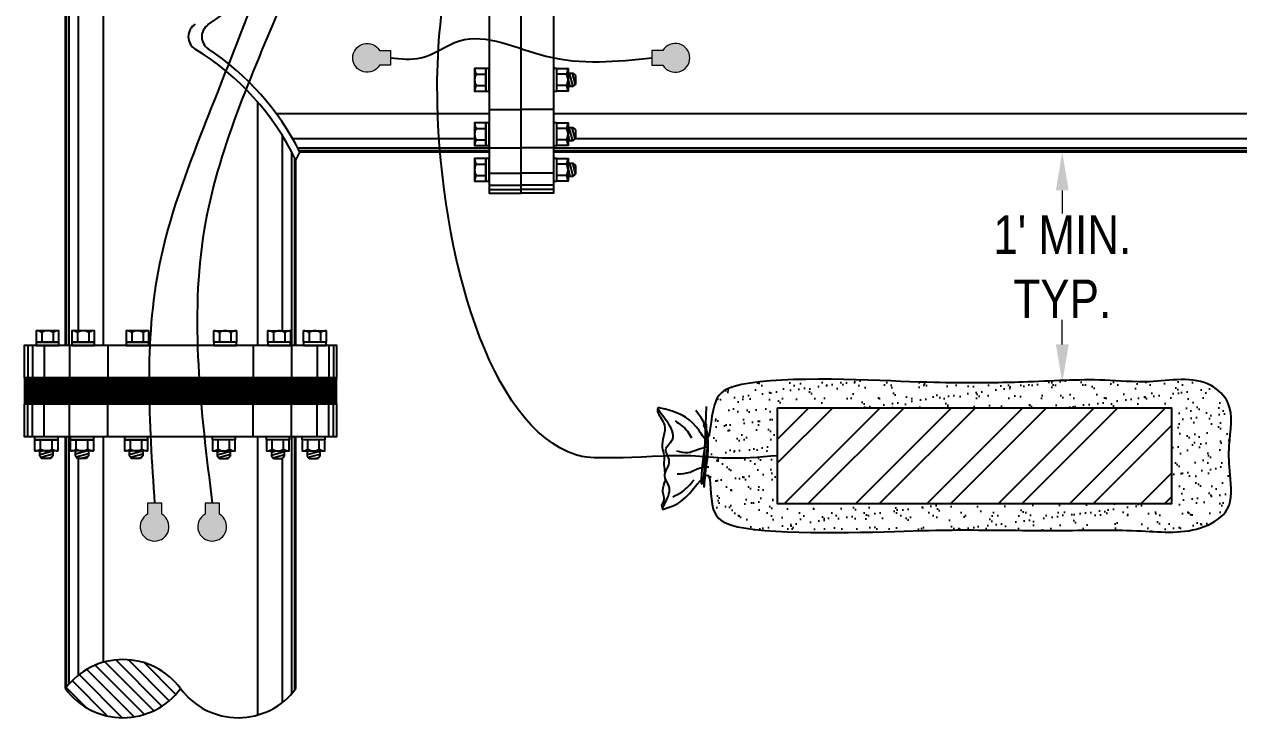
# Model space of a CAD drawing. Header units: inches. Extents: x 0 to 4744, y 0 to 4696.
# Drawn here: x 2213.6 to 2276.8, y 4447 to 4483.1 of the extents above; entities that cross this region are included whole.
import ezdxf

# ---------------------------------------------------------------- set-up
doc = ezdxf.new("R2010")
doc.units = ezdxf.units.IN
doc.header["$LTSCALE"] = 0.2
doc.header["$MEASUREMENT"] = 0
doc.layers.add('E-ANDS', color=171, linetype='Continuous')
for name, color, linetype, lineweight in [('E-WELD', 52, 'Continuous', 15), ('E-WIRE-LEAD', 50, 'Continuous', 25), ('G-ANNO-DIMS', 3, 'Continuous', 20), ('U-PIPE-FIK', 221, 'Continuous', 20)]:
    doc.layers.add(name, color=color, linetype=linetype, lineweight=lineweight)
doc.styles.get("Standard").update_dxf_attribs({"font": 'ARIALN.TTF'})
doc.dimstyles.get("Standard").update_dxf_attribs({"dimtxt": 2, "dimasz": 3, "dimexe": 0.18, "dimexo": 0.0625, "dimgap": 0.09, "dimtad": 0, "dimtih": 1, "dimtoh": 1, "dimdec": 4, "dimzin": 0, "dimdsep": 46, "dimlunit": 4, "dimtxsty": 'Standard', "dimcen": 0.09, "dimclrd": 256, "dimclre": 256, "dimclrt": 256, "dimadec": 0, "dimazin": 0, "dimtfac": 1, "dimtdec": 4, "dimtofl": 0, "dimtmove": 0, "dimatfit": 3, "dimfxl": 1, "dimtolj": 1, "dimtzin": 0, "dimlwd": -1, "dimlwe": -1, "dimarcsym": 0})
pattern_1 = [(285, (3426.97557, 3844.856), (0.145065921, 0.038870296), [])]
pattern_2 = [(15, (2859.29862, 5689.04809), (-0.038870296, 0.145065921), [])]

# ---------------------------------------------------------------- blocks, each defined once
blk = doc.blocks.new('*D38')
at = {"layer": 'Defpoints', "color": 0, "transparency": 16777216}
for p in [(2267.628, 4476.422), (2268.47, 4476.422), (2267.628, 4464.414)]:
    blk.add_point(p, dxfattribs=at)
at = {"layer": 'G-ANNO-DIMS', "transparency": 16777216}
for p, q in [((2267.97, 4476.422), (2267.128, 4476.422)), ((2267.628, 4474.422), (2267.628, 4473.219)), ((2267.628, 4466.414), (2267.628, 4467.698))]:
    blk.add_line(p, q, dxfattribs=at)
for points in [[(2267.295, 4474.422), (2267.961, 4474.422), (2267.628, 4476.422)], [(2267.295, 4466.414), (2267.961, 4466.414), (2267.628, 4464.414)]]:
    blk.add_solid(points, dxfattribs=at)
at = {"layer": 'G-ANNO-DIMS', "transparency": 16777216, "insert": (2267.628, 4470.458), "char_height": 2, "attachment_point": 5}
blk.add_mtext("\\A1;1' MIN.\\PTYP.", dxfattribs=at)

msp = doc.modelspace()

# ---------------------------------------------------------------- hatches: boundary and pattern name
h = msp.add_hatch()
h.set_pattern_fill('ANSI31', color=256, scale=1.201466, angle=600)
h.set_pattern_definition(pattern_1)
h.paths.add_polyline_path([(2242.15178, 4480.5169), (2242.29729, 4480.40407), (2242.29729, 4479.94217), (2242.15178, 4479.82934), (2241.8991, 4479.82934), (2241.8991, 4480.5169)])
h = msp.add_hatch()
h.set_pattern_fill('ANSI31', color=256, scale=1.201466, angle=600)
h.set_pattern_definition(pattern_1)
h.paths.add_polyline_path([(2242.15178, 4477.69769), (2242.29729, 4477.58486), (2242.29729, 4477.12296), (2242.15178, 4477.01013), (2241.8991, 4477.01013), (2241.8991, 4477.69769)])
h = msp.add_hatch()
h.set_pattern_fill('ANSI31', color=256, scale=1.201466, angle=600)
h.set_pattern_definition(pattern_1)
h.paths.add_polyline_path([(2242.15178, 4475.84113), (2242.29729, 4475.72831), (2242.29729, 4475.2664), (2242.15178, 4475.15358), (2241.8991, 4475.15358), (2241.8991, 4475.84113)])
h = msp.add_hatch()
h.set_pattern_fill('ANSI31', color=256, scale=1.201466, angle=690)
h.set_pattern_definition(pattern_2)
h.paths.add_polyline_path([(2215.08768, 4460.61998), (2214.97485, 4460.47448), (2214.51295, 4460.47448), (2214.40012, 4460.61998), (2214.40012, 4460.87267), (2215.08768, 4460.87267)])
h = msp.add_hatch()
h.set_pattern_fill('ANSI31', color=256, scale=1.201466, angle=690)
h.set_pattern_definition(pattern_2)
h.paths.add_polyline_path([(2216.94423, 4460.61998), (2216.8314, 4460.47448), (2216.3695, 4460.47448), (2216.25667, 4460.61998), (2216.25667, 4460.87267), (2216.94423, 4460.87267)])
h = msp.add_hatch()
h.set_pattern_fill('ANSI31', color=256, scale=1.201466, angle=690)
h.set_pattern_definition(pattern_2)
h.paths.add_polyline_path([(2219.76344, 4460.61998), (2219.65062, 4460.47448), (2219.18871, 4460.47448), (2219.07589, 4460.61998), (2219.07589, 4460.87267), (2219.76344, 4460.87267)])
h = msp.add_hatch()
h.set_pattern_fill('ANSI31', color=256, scale=1.201466, angle=690)
h.set_pattern_definition(pattern_2)
h.paths.add_polyline_path([(2223.63772, 4460.61998), (2223.75055, 4460.47448), (2224.21246, 4460.47448), (2224.32528, 4460.61998), (2224.32528, 4460.87267), (2223.63772, 4460.87267)])
h = msp.add_hatch()
h.set_pattern_fill('ANSI31', color=256, scale=1.201466, angle=690)
h.set_pattern_definition(pattern_2)
h.paths.add_polyline_path([(2226.45694, 4460.61998), (2226.56976, 4460.47448), (2227.03167, 4460.47448), (2227.1445, 4460.61998), (2227.1445, 4460.87267), (2226.45694, 4460.87267)])
h = msp.add_hatch()
h.set_pattern_fill('ANSI31', color=256, scale=1.201466, angle=690)
h.set_pattern_definition(pattern_2)
h.paths.add_polyline_path([(2228.31349, 4460.61998), (2228.42632, 4460.47448), (2228.88822, 4460.47448), (2229.00105, 4460.61998), (2229.00105, 4460.87267), (2228.31349, 4460.87267)])
h = msp.add_hatch()
h.set_pattern_fill('ANSI31', color=256, scale=3.781419, angle=450)
h.set_pattern_definition([(135, (-1015.8077, 3841.14934), (-0.33423339, -0.33423339), [])])
h.paths.add_polyline_path([(2221.73248, 4448.50703, -0.50375448), (2215.73248, 4448.50703, -0.50375448)])
at = {"layer": 'E-ANDS'}
h = msp.add_hatch(dxfattribs=at)
h.set_pattern_fill('AR-SAND', color=256, scale=0.540805, angle=180)
h.set_pattern_definition([(217.5, (1635.7619, 620.3028), (0.03406715, -1.04203683), [0, -0.82202431, 0, -0.9193693, 0, -0.87880889]), (187.5, (1635.7619, 620.3028), (-0.9571049, -1.52623203), [0, -0.44346049, 0, -0.7409035, 0, -0.28392287]), (147.5, (1636.4271, 620.3028), (-1.68414495, -0.00306045), [0, -0.27040273, 0, -0.97344985, 0, -1.27089285]), (137.5, (1636.4271, 620.3028), (-1.6257297, -0.47465175), [0, -0.13520137, 0, -0.63815045, 0, -0.73008738])])
edge = h.paths.add_edge_path()
edge.add_spline(control_points=[(2249.18416, 4461.55986), (2249.3241, 4461.81668), (2249.36526, 4463.56527), (2251.0068, 4464.87156), (2260.05404, 4464.43458), (2262.29677, 4464.40751), (2266.02996, 4464.41897), (2269.19101, 4464.66604), (2272.41979, 4464.3322), (2274.8713, 4464.89226), (2276.66637, 4463.18607), (2276.23619, 4461.35346), (2276.35691, 4459.58733), (2276.55846, 4457.782), (2274.46502, 4456.47578), (2271.44053, 4456.81285), (2267.37897, 4456.69773), (2262.89276, 4456.78253), (2260.05184, 4456.7314), (2251.25752, 4456.41805), (2249.17198, 4457.5517), (2249.3912, 4459.68411), (2249.09664, 4459.60914), (2249.04816, 4459.57896)], knot_values=[3.64668694, 3.64668694, 3.64668694, 3.64668694, 5.79161779, 7.83904331, 14.76296049, 18.68407004, 23.36805119, 29.58792834, 32.97475265, 37.70071389, 39.5063217, 42.7723517, 45.00297157, 47.62889379, 49.82782979, 54.60754546, 60.6308617, 68.28693928, 71.98865854, 78.89467464, 81.18338428, 83.78706041, 84.21330523, 84.21330523, 84.21330523, 84.21330523], degree=3, periodic=0)
edge.add_spline(control_points=[(2249.04816, 4459.57896), (2249.05755, 4459.68766), (2249.06736, 4459.80738), (2249.07717, 4459.93317)], knot_values=[4.38798511, 4.38798511, 4.38798511, 4.38798511, 4.67693411, 4.67693411, 4.67693411, 4.67693411], degree=3, periodic=0)
edge.add_spline(control_points=[(2249.07717, 4459.93317), (2249.16488, 4460.41815), (2249.23119, 4461.04671), (2249.18416, 4461.55986)], knot_values=[10.48134899, 10.48134899, 10.48134899, 10.48134899, 11.66957798, 11.66957798, 11.66957798, 11.66957798], degree=3, periodic=0)
h.paths.add_polyline_path([(2252.80693, 4458.12315), (2273.30693, 4458.12315), (2273.30693, 4463.12315), (2252.80693, 4463.12315)], flags=16)
h = msp.add_hatch(dxfattribs=at)
h.set_pattern_fill('ANSI32', color=256, scale=7, angle=180)
h.set_pattern_definition([(225, (1364.071, 1830.4432), (1.8561553, -1.8561553), []), (225, (1362.8334, 1830.4432), (1.8561553, -1.8561553), [])])
h.paths.add_polyline_path([(2273.30693, 4458.12315), (2273.30693, 4463.12315), (2252.80693, 4463.12315), (2252.80693, 4458.12315)])
at = {"layer": 'E-WELD'}
h = msp.add_hatch(color=256, dxfattribs=at)
h.dxf.hatch_style = 1
edge = h.paths.add_edge_path()
edge.add_line((2232.66379, 4481.69717), (2232.66379, 4480.94717))
edge.add_line((2232.66379, 4480.94717), (2232.09435, 4480.94717))
edge.add_arc((2231.44483, 4481.32217), 0.75, 30, 330, ccw=False)
edge.add_line((2232.09435, 4481.69717), (2232.66379, 4481.69717))
h = msp.add_hatch(color=256, dxfattribs=at)
h.dxf.hatch_style = 1
edge = h.paths.add_edge_path()
edge.add_line((2246.27062, 4481.69717), (2246.27062, 4480.94717))
edge.add_line((2246.27062, 4480.94717), (2246.84006, 4480.94717))
edge.add_arc((2247.48958, 4481.32217), 0.75, 210, 510)
edge.add_line((2246.84006, 4481.69717), (2246.27062, 4481.69717))
h = msp.add_hatch(color=256, dxfattribs=at)
h.dxf.hatch_style = 1
edge = h.paths.add_edge_path()
edge.add_line((2220.75365, 4458.15078), (2220.00365, 4458.15078))
edge.add_line((2220.00365, 4458.15078), (2220.00365, 4457.58134))
edge.add_arc((2220.37865, 4456.93182), 0.75, 120, 420)
edge.add_line((2220.75365, 4457.58134), (2220.75365, 4458.15078))
h = msp.add_hatch(color=256, dxfattribs=at)
h.dxf.hatch_style = 1
edge = h.paths.add_edge_path()
edge.add_line((2223.75365, 4458.15078), (2223.00365, 4458.15078))
edge.add_line((2223.00365, 4458.15078), (2223.00365, 4457.58134))
edge.add_arc((2223.37865, 4456.93182), 0.75, 120, 420)
edge.add_line((2223.75365, 4457.58134), (2223.75365, 4458.15078))
at = {"layer": 'U-PIPE-FIK'}
h = msp.add_hatch(dxfattribs=at)
h.set_pattern_fill('ANSI31', color=256, scale=0.251877, angle=90)
h.set_pattern_definition([(135, (1802.482115, 729.05232), (-0.02226299851, -0.02226299851), [])])
h.paths.add_polyline_path([(2229.86904, 4463.30456), (2213.59593, 4463.30456), (2213.59593, 4464.68742), (2229.86904, 4464.68742)])

# ---------------------------------------------------------------- linework, layer by layer
for p, q in [((2215.73248, 4466.35938), (2215.73248, 4498.48491)), ((2215.79221, 4466.35938), (2215.79221, 4498.48491)), ((2215.93778, 4466.35938), (2215.93778, 4498.48491)), ((2217.72009, 4466.35938), (2217.72009, 4498.48491)), ((2216.42608, 4467.11931), (2216.42608, 4497.72498)), ((2237.1228, 4480.46874), (2237.61953, 4480.46874)), ((2241.81161, 4480.46874), (2241.31488, 4480.46874)), ((2242.15178, 4480.5169), (2242.29729, 4480.40407)), ((2237.1228, 4479.8775), (2237.61953, 4479.8775)), ((2241.81161, 4479.8775), (2241.31488, 4479.8775)), ((2242.15178, 4479.82934), (2242.29729, 4479.94217)), ((2225.74487, 4466.35938), (2225.74487, 4479.02407)), ((2237.79524, 4478.40975), (2226.71889, 4478.40975)), ((2237.79524, 4478.63859), (2239.46721, 4478.63859)), ((2241.13917, 4478.63859), (2239.46721, 4478.63859)), ((2338.34908, 4478.40975), (2241.13917, 4478.40975)), ((2237.1228, 4477.64953), (2237.61953, 4477.64953)), ((2241.81161, 4477.64953), (2241.31488, 4477.64953)), ((2242.15178, 4477.69769), (2242.29729, 4477.58486)), ((2227.03888, 4467.11931), (2227.03888, 4477.26296)), ((2237.03531, 4477.11574), (2227.56763, 4477.11574)), ((2237.1228, 4477.05829), (2237.61953, 4477.05829)), ((2241.81161, 4477.05829), (2241.31488, 4477.05829)), ((2242.15178, 4477.01013), (2242.29729, 4477.12296)), ((2337.69132, 4477.11574), (2242.28799, 4477.11574)), ((2227.52718, 4466.35938), (2227.52718, 4476.42214)), ((2227.73248, 4475.99956), (2227.94475, 4476.42214)), ((2237.79524, 4476.62745), (2227.83831, 4476.62745)), ((2237.79524, 4476.48188), (2227.91422, 4476.48188)), ((2237.79524, 4476.42214), (2227.94475, 4476.42214)), ((2237.79524, 4476.64561), (2239.46721, 4476.64561)), ((2241.13917, 4476.64561), (2239.46721, 4476.64561)), ((2337.23098, 4476.62745), (2241.13917, 4476.62745)), ((2337.05617, 4476.48188), (2241.13917, 4476.48188)), ((2336.97771, 4476.42214), (2241.13917, 4476.42214)), ((2227.67275, 4466.35938), (2227.67275, 4476.12174)), ((2227.73248, 4466.35938), (2227.73248, 4475.99956)), ((2237.1228, 4475.79297), (2237.61953, 4475.79297)), ((2241.81161, 4475.79297), (2241.31488, 4475.79297)), ((2242.15178, 4475.84113), (2242.29729, 4475.72831)), ((2237.1228, 4475.20173), (2237.61953, 4475.20173)), ((2237.79524, 4475.31935), (2239.46721, 4475.31935)), ((2241.13917, 4475.31935), (2239.46721, 4475.31935)), ((2241.81161, 4475.20173), (2241.31488, 4475.20173)), ((2242.15178, 4475.15358), (2242.29729, 4475.2664)), ((2237.79524, 4474.70722), (2239.46721, 4474.70722)), ((2237.79524, 4474.46917), (2239.46721, 4474.46917)), ((2241.13917, 4474.70722), (2239.46721, 4474.70722)), ((2241.13917, 4474.46917), (2239.46721, 4474.46917)), ((2214.51207, 4467.03183), (2214.51207, 4466.53509)), ((2215.10331, 4467.03183), (2215.10331, 4466.53509)), ((2216.36862, 4467.03183), (2216.36862, 4466.53509)), ((2216.95986, 4467.03183), (2216.95986, 4466.53509)), ((2219.18784, 4467.03183), (2219.18784, 4466.53509)), ((2219.77908, 4467.03183), (2219.77908, 4466.53509)), ((2223.74968, 4467.03183), (2223.74968, 4466.53509)), ((2224.34091, 4467.03183), (2224.34091, 4466.53509)), ((2226.56889, 4467.03183), (2226.56889, 4466.53509)), ((2227.16013, 4467.03183), (2227.16013, 4466.53509)), ((2228.42544, 4467.03183), (2228.42544, 4466.53509)), ((2229.01668, 4467.03183), (2229.01668, 4466.53509)), ((2213.7795, 4466.35938), (2213.7795, 4464.68742)), ((2214.01756, 4466.35938), (2214.01756, 4464.68742)), ((2214.62968, 4466.35938), (2214.62968, 4464.68742)), ((2215.95595, 4466.35938), (2215.95595, 4464.68742)), ((2217.94892, 4466.35938), (2217.94892, 4464.68742)), ((2225.51603, 4466.35938), (2225.51603, 4464.68742)), ((2227.509, 4466.35938), (2227.509, 4464.68742)), ((2228.83527, 4466.35938), (2228.83527, 4464.68742)), ((2229.44739, 4466.35938), (2229.44739, 4464.68742)), ((2229.68545, 4466.35938), (2229.68545, 4464.68742)), ((2213.77951, 4461.6326), (2213.77951, 4463.30456)), ((2214.01757, 4461.6326), (2214.01757, 4463.30456)), ((2214.62969, 4461.6326), (2214.62969, 4463.30456)), ((2215.95596, 4461.6326), (2215.95596, 4463.30456)), ((2217.94893, 4461.6326), (2217.94893, 4463.30456)), ((2225.51604, 4461.6326), (2225.51604, 4463.30456)), ((2227.50901, 4461.6326), (2227.50901, 4463.30456)), ((2228.83528, 4461.6326), (2228.83528, 4463.30456)), ((2229.4474, 4461.6326), (2229.4474, 4463.30456)), ((2229.68546, 4461.6326), (2229.68546, 4463.30456)), ((2214.44828, 4460.96015), (2214.44828, 4461.45688)), ((2215.03952, 4460.96015), (2215.03952, 4461.45688)), ((2215.73248, 4448.50703), (2215.73248, 4461.6326)), ((2215.79221, 4448.58549), (2215.79221, 4461.6326)), ((2215.93778, 4448.7603), (2215.93778, 4461.6326)), ((2216.30483, 4460.96015), (2216.30483, 4461.45688)), ((2216.89607, 4460.96015), (2216.89607, 4461.45688)), ((2217.72009, 4449.8784), (2217.72009, 4461.6326)), ((2219.12404, 4460.96015), (2219.12404, 4461.45688)), ((2219.71528, 4460.96015), (2219.71528, 4461.45688)), ((2223.68588, 4460.96015), (2223.68588, 4461.45688)), ((2224.27712, 4460.96015), (2224.27712, 4461.45688)), ((2225.74487, 4447.13566), (2225.74487, 4461.6326)), ((2226.5051, 4460.96015), (2226.5051, 4461.45688)), ((2227.09634, 4460.96015), (2227.09634, 4461.45688)), ((2227.52718, 4448.25377), (2227.52718, 4461.6326)), ((2227.67275, 4448.42857), (2227.67275, 4461.6326)), ((2227.73248, 4448.50703), (2227.73248, 4461.6326)), ((2228.36165, 4460.96015), (2228.36165, 4461.45688)), ((2228.95289, 4460.96015), (2228.95289, 4461.45688)), ((2214.40012, 4460.61998), (2214.51295, 4460.47448)), ((2215.08768, 4460.61998), (2214.97485, 4460.47448)), ((2216.25667, 4460.61998), (2216.3695, 4460.47448)), ((2216.94423, 4460.61998), (2216.8314, 4460.47448)), ((2219.07589, 4460.61998), (2219.18871, 4460.47448)), ((2219.76344, 4460.61998), (2219.65062, 4460.47448)), ((2223.63772, 4460.61998), (2223.75055, 4460.47448)), ((2224.32528, 4460.61998), (2224.21246, 4460.47448)), ((2226.45694, 4460.61998), (2226.56976, 4460.47448)), ((2227.1445, 4460.61998), (2227.03167, 4460.47448)), ((2228.31349, 4460.61998), (2228.42632, 4460.47448)), ((2229.00105, 4460.61998), (2228.88822, 4460.47448)), ((2216.42608, 4449.22064), (2216.42608, 4460.47448)), ((2227.03888, 4447.79342), (2227.03888, 4460.48377))]:
    msp.add_line(p, q)
for points in [[(2239.46721, 4490.5587), (2237.79524, 4490.5587), (2237.79524, 4474.28558), (2239.46721, 4474.28558)], [(2239.46721, 4490.5587), (2241.13917, 4490.5587), (2241.13917, 4474.28558), (2239.46721, 4474.28558)], [(2237.79524, 4479.58188), (2237.79524, 4480.76436), (2237.61953, 4480.76436), (2237.61953, 4479.58188)], [(2241.31488, 4479.58188), (2241.31488, 4480.76436), (2241.13917, 4480.76436), (2241.13917, 4479.58188)], [(2237.79524, 4476.76267), (2237.79524, 4477.94515), (2237.61953, 4477.94515), (2237.61953, 4476.76267)], [(2241.31488, 4476.76267), (2241.31488, 4477.94515), (2241.13917, 4477.94515), (2241.13917, 4476.76267)], [(2237.79524, 4474.90612), (2237.79524, 4476.08859), (2237.61953, 4476.08859), (2237.61953, 4474.90612)], [(2241.31488, 4474.90612), (2241.31488, 4476.08859), (2241.13917, 4476.08859), (2241.13917, 4474.90612)], [(2229.86903, 4464.68742), (2229.86903, 4466.35938), (2213.59592, 4466.35938), (2213.59592, 4464.68742)], [(2214.21645, 4466.35938), (2215.39893, 4466.35938), (2215.39893, 4466.53509), (2214.21645, 4466.53509)], [(2216.073, 4466.35938), (2217.25548, 4466.35938), (2217.25548, 4466.53509), (2216.073, 4466.53509)], [(2218.89222, 4466.35938), (2220.07469, 4466.35938), (2220.07469, 4466.53509), (2218.89222, 4466.53509)], [(2223.45406, 4466.35938), (2224.63653, 4466.35938), (2224.63653, 4466.53509), (2223.45406, 4466.53509)], [(2226.27327, 4466.35938), (2227.45575, 4466.35938), (2227.45575, 4466.53509), (2226.27327, 4466.53509)], [(2228.12982, 4466.35938), (2229.3123, 4466.35938), (2229.3123, 4466.53509), (2228.12982, 4466.53509)], [(2213.59593, 4463.30456), (2213.59593, 4461.6326), (2229.86904, 4461.6326), (2229.86904, 4463.30456)], [(2215.33514, 4461.45688), (2214.15266, 4461.45688), (2214.15266, 4461.6326), (2215.33514, 4461.6326)], [(2217.19169, 4461.45688), (2216.00921, 4461.45688), (2216.00921, 4461.6326), (2217.19169, 4461.6326)], [(2220.0109, 4461.45688), (2218.82843, 4461.45688), (2218.82843, 4461.6326), (2220.0109, 4461.6326)], [(2224.57274, 4461.45688), (2223.39026, 4461.45688), (2223.39026, 4461.6326), (2224.57274, 4461.6326)], [(2227.39196, 4461.45688), (2226.20948, 4461.45688), (2226.20948, 4461.6326), (2227.39196, 4461.6326)], [(2229.24851, 4461.45688), (2228.06603, 4461.45688), (2228.06603, 4461.6326), (2229.24851, 4461.6326)]]:
    msp.add_lwpolyline(points, close=True)
for points in [[(2237.61953, 4480.76436), (2237.03531, 4480.76436), (2237.03531, 4479.58188), (2237.61953, 4479.58188)], [(2237.61953, 4479.58188), (2237.61953, 4480.76436)], [(2241.31488, 4480.76436), (2241.8991, 4480.76436), (2241.8991, 4479.58188), (2241.31488, 4479.58188)], [(2241.31488, 4479.58188), (2241.31488, 4480.76436)], [(2241.8991, 4480.5169), (2242.15178, 4480.5169)], [(2242.29729, 4480.40407), (2242.29729, 4479.94217)], [(2242.15178, 4479.82934), (2241.8991, 4479.82934)], [(2237.61953, 4477.94515), (2237.03531, 4477.94515), (2237.03531, 4476.76267), (2237.61953, 4476.76267)], [(2237.61953, 4476.76267), (2237.61953, 4477.94515)], [(2241.31488, 4477.94515), (2241.8991, 4477.94515), (2241.8991, 4476.76267), (2241.31488, 4476.76267)], [(2241.31488, 4476.76267), (2241.31488, 4477.94515)], [(2241.8991, 4477.69769), (2242.15178, 4477.69769)], [(2242.29729, 4477.58486), (2242.29729, 4477.12296)], [(2242.15178, 4477.01013), (2241.8991, 4477.01013)], [(2237.61953, 4476.08859), (2237.03531, 4476.08859), (2237.03531, 4474.90612), (2237.61953, 4474.90612)], [(2237.61953, 4474.90612), (2237.61953, 4476.08859)], [(2241.31488, 4476.08859), (2241.8991, 4476.08859), (2241.8991, 4474.90612), (2241.31488, 4474.90612)], [(2241.31488, 4474.90612), (2241.31488, 4476.08859)], [(2241.8991, 4475.84113), (2242.15178, 4475.84113)], [(2242.29729, 4475.72831), (2242.29729, 4475.2664)], [(2242.15178, 4475.15358), (2241.8991, 4475.15358)], [(2215.39893, 4466.53509), (2215.39893, 4467.11931), (2214.21645, 4467.11931), (2214.21645, 4466.53509)], [(2217.25548, 4466.53509), (2217.25548, 4467.11931), (2216.073, 4467.11931), (2216.073, 4466.53509)], [(2220.07469, 4466.53509), (2220.07469, 4467.11931), (2218.89222, 4467.11931), (2218.89222, 4466.53509)], [(2223.45406, 4466.53509), (2223.45406, 4467.11931), (2224.63653, 4467.11931), (2224.63653, 4466.53509)], [(2226.27327, 4466.53509), (2226.27327, 4467.11931), (2227.45575, 4467.11931), (2227.45575, 4466.53509)], [(2228.12982, 4466.53509), (2228.12982, 4467.11931), (2229.3123, 4467.11931), (2229.3123, 4466.53509)], [(2214.21645, 4466.53509), (2215.39893, 4466.53509)], [(2216.073, 4466.53509), (2217.25548, 4466.53509)], [(2218.89222, 4466.53509), (2220.07469, 4466.53509)], [(2224.63653, 4466.53509), (2223.45406, 4466.53509)], [(2227.45575, 4466.53509), (2226.27327, 4466.53509)], [(2229.3123, 4466.53509), (2228.12982, 4466.53509)], [(2214.15266, 4461.45688), (2215.33514, 4461.45688)], [(2215.33514, 4461.45688), (2215.33514, 4460.87267), (2214.15266, 4460.87267), (2214.15266, 4461.45688)], [(2217.19169, 4461.45688), (2217.19169, 4460.87267), (2216.00921, 4460.87267), (2216.00921, 4461.45688)], [(2216.00921, 4461.45688), (2217.19169, 4461.45688)], [(2218.82843, 4461.45688), (2220.0109, 4461.45688)], [(2220.0109, 4461.45688), (2220.0109, 4460.87267), (2218.82843, 4460.87267), (2218.82843, 4461.45688)], [(2223.39026, 4461.45688), (2223.39026, 4460.87267), (2224.57274, 4460.87267), (2224.57274, 4461.45688)], [(2224.57274, 4461.45688), (2223.39026, 4461.45688)], [(2226.20948, 4461.45688), (2226.20948, 4460.87267), (2227.39196, 4460.87267), (2227.39196, 4461.45688)], [(2227.39196, 4461.45688), (2226.20948, 4461.45688)], [(2228.06603, 4461.45688), (2228.06603, 4460.87267), (2229.24851, 4460.87267), (2229.24851, 4461.45688)], [(2229.24851, 4461.45688), (2228.06603, 4461.45688)], [(2214.40012, 4460.61998), (2214.40012, 4460.87267)], [(2215.08768, 4460.87267), (2215.08768, 4460.61998)], [(2216.25667, 4460.61998), (2216.25667, 4460.87267)], [(2216.94423, 4460.87267), (2216.94423, 4460.61998)], [(2219.07589, 4460.61998), (2219.07589, 4460.87267)], [(2219.76344, 4460.87267), (2219.76344, 4460.61998)], [(2223.63772, 4460.87267), (2223.63772, 4460.61998)], [(2224.32528, 4460.61998), (2224.32528, 4460.87267)], [(2226.45694, 4460.87267), (2226.45694, 4460.61998)], [(2227.1445, 4460.61998), (2227.1445, 4460.87267)], [(2228.31349, 4460.87267), (2228.31349, 4460.61998)], [(2229.00105, 4460.61998), (2229.00105, 4460.87267)], [(2214.97485, 4460.47448), (2214.51295, 4460.47448)], [(2216.8314, 4460.47448), (2216.3695, 4460.47448)], [(2219.65062, 4460.47448), (2219.18871, 4460.47448)], [(2223.75055, 4460.47448), (2224.21246, 4460.47448)], [(2226.56976, 4460.47448), (2227.03167, 4460.47448)], [(2228.42632, 4460.47448), (2228.88822, 4460.47448)]]:
    msp.add_lwpolyline(points)
for centre, radius, start, end in [((2215.31467, 4494.83996), 14.16712, 303.6808372, 333.0631875), ((2222.88785, 4482.42214), 0.75563, 121.3775241, 238.6224759), ((2223.59032, 4482.42214), 0.75563, 123.6808372, 236.3191628), ((2215.31467, 4470.00433), 13.7893, 25.7709237, 58.6224759), ((2215.31467, 4470.00433), 14.16712, 26.9368125, 56.3191628), ((2237.57854, 4480.76436), 0.54322, 180, 212.969576), ((2241.35587, 4480.76436), 0.54322, 327.030424, 0), ((2237.57854, 4480.17312), 0.54322, 147.0304031, 212.969576), ((2241.35587, 4480.17312), 0.54322, 327.030424, 32.9695969), ((2237.57854, 4479.58188), 0.54322, 147.030424, 180), ((2241.35587, 4479.58188), 0.54322, 0, 32.969576), ((2237.57854, 4477.94515), 0.54322, 180, 212.969576), ((2237.57854, 4477.35391), 0.54322, 147.0304031, 212.969576), ((2241.35587, 4477.94515), 0.54322, 327.030424, 0), ((2241.35587, 4477.35391), 0.54322, 327.030424, 32.9695969), ((2237.57854, 4476.76267), 0.54322, 147.030424, 180), ((2241.35587, 4476.76267), 0.54322, 0, 32.969576), ((2237.57854, 4476.08859), 0.54322, 180, 212.969576), ((2237.57854, 4475.49735), 0.54322, 147.0304031, 212.969576), ((2241.35587, 4476.08859), 0.54322, 327.030424, 0), ((2241.35587, 4475.49735), 0.54322, 327.030424, 32.9695969), ((2237.57854, 4474.90612), 0.54322, 147.030424, 180), ((2241.35587, 4474.90612), 0.54322, 0, 32.969576), ((2214.21645, 4466.57608), 0.54322, 57.030424, 90), ((2214.80769, 4466.57608), 0.54322, 57.0304031, 122.969576), ((2215.39893, 4466.57608), 0.54322, 90, 122.969576), ((2216.073, 4466.57608), 0.54322, 57.030424, 90), ((2216.66424, 4466.57608), 0.54322, 57.0304031, 122.969576), ((2217.25548, 4466.57608), 0.54322, 90, 122.969576), ((2218.89222, 4466.57608), 0.54322, 57.030424, 90), ((2219.48346, 4466.57608), 0.54322, 57.0304031, 122.969576), ((2220.07469, 4466.57608), 0.54322, 90, 122.969576), ((2223.45406, 4466.57608), 0.54322, 57.030424, 90), ((2224.0453, 4466.57608), 0.54322, 57.0304031, 122.969576), ((2224.63653, 4466.57608), 0.54322, 90, 122.969576), ((2226.27327, 4466.57608), 0.54322, 57.030424, 90), ((2226.86451, 4466.57608), 0.54322, 57.0304031, 122.969576), ((2227.45575, 4466.57608), 0.54322, 90, 122.969576), ((2228.12982, 4466.57608), 0.54322, 57.030424, 90), ((2228.72106, 4466.57608), 0.54322, 57.0304031, 122.969576), ((2229.3123, 4466.57608), 0.54322, 90, 122.969576), ((2214.15266, 4461.41589), 0.54322, 270, 302.969576), ((2214.7439, 4461.41589), 0.54322, 237.0304031, 302.969576), ((2215.33514, 4461.41589), 0.54322, 237.030424, 270), ((2216.00921, 4461.41589), 0.54322, 270, 302.969576), ((2216.60045, 4461.41589), 0.54322, 237.0304031, 302.969576), ((2217.19169, 4461.41589), 0.54322, 237.030424, 270), ((2218.82843, 4461.41589), 0.54322, 270, 302.969576), ((2219.41966, 4461.41589), 0.54322, 237.0304031, 302.969576), ((2220.0109, 4461.41589), 0.54322, 237.030424, 270), ((2223.39026, 4461.41589), 0.54322, 270, 302.969576), ((2223.9815, 4461.41589), 0.54322, 237.0304031, 302.969576), ((2224.57274, 4461.41589), 0.54322, 237.030424, 270), ((2226.20948, 4461.41589), 0.54322, 270, 302.969576), ((2226.80072, 4461.41589), 0.54322, 237.0304031, 302.969576), ((2227.39196, 4461.41589), 0.54322, 237.030424, 270), ((2228.06603, 4461.41589), 0.54322, 270, 302.969576), ((2228.65727, 4461.41589), 0.54322, 237.0304031, 302.969576), ((2229.24851, 4461.41589), 0.54322, 237.030424, 270), ((2218.73248, 4446.28502), 3.73327, 36.526229, 143.473771), ((2218.73248, 4450.72904), 3.73327, 216.526229, 323.473771), ((2224.73248, 4450.72904), 3.73327, 216.526229, 323.473771)]:
    msp.add_arc(centre, radius, start, end)
at = {"layer": 'E-ANDS'}
msp.add_lwpolyline([(2252.80693, 4463.12315), (2273.30693, 4463.12315), (2273.30693, 4458.12315), (2252.80693, 4458.12315)], close=True, dxfattribs=at)
for points, knots in [([(2247.01564, 4457.89354), (2247.28213, 4457.98069), (2248.12126, 4458.25511), (2249.4882, 4460.62757), (2249.17198, 4457.5517), (2251.25752, 4456.41805), (2260.05184, 4456.7314), (2262.89276, 4456.78253), (2267.37897, 4456.69773), (2271.44053, 4456.81285), (2274.46502, 4456.47578), (2276.55846, 4457.782), (2276.35691, 4459.58733), (2276.23619, 4461.35346), (2276.66637, 4463.18607), (2274.8713, 4464.89226), (2272.41979, 4464.3322), (2269.19101, 4464.66604), (2266.02996, 4464.41897), (2262.29677, 4464.40751), (2260.05404, 4464.43458), (2251.0068, 4464.87156), (2249.2858, 4463.50204), (2249.33194, 4460.83307), (2248.36207, 4462.64209), (2247.51909, 4462.88355), (2246.91842, 4463.05561)], [0, 0, 0, 0, 1.29351612, 4.07293176, 6.67660789, 8.96531752, 15.87133363, 19.57305289, 27.22913046, 33.25244671, 38.03216237, 40.23109838, 42.85702059, 45.08764046, 48.35367047, 50.15927828, 54.88523951, 58.27206383, 64.49194097, 69.17592212, 73.09703168, 80.02094886, 82.06837438, 84.75142332, 85.879805, 88.67692456, 88.67692456, 88.67692456, 88.67692456]), ([(2246.96292, 4459.73409), (2246.94329, 4459.8703), (2246.88033, 4460.18014), (2246.95705, 4460.62267), (2246.68057, 4461.28934), (2247.18406, 4462.10169), (2246.64029, 4462.67394), (2246.55123, 4463.01725), (2246.59158, 4463.11611)], [2.8527064, 2.8527064, 2.8527064, 2.8527064, 3.44866042, 4.19107246, 4.7783653, 6.50375008, 7.49880214, 7.7973161, 7.7973161, 7.7973161, 7.7973161]), ([(2246.84143, 4457.8294), (2246.80293, 4457.93402), (2246.74833, 4458.0824), (2246.98855, 4458.35749), (2246.7134, 4458.82218), (2246.94579, 4459.19243), (2246.97549, 4459.38965), (2246.97803, 4459.41445)], [0, 0, 0, 0, 0.4383648, 0.62173043, 1.48545857, 2.26819721, 2.3801018, 2.3801018, 2.3801018, 2.3801018])]:
    msp.add_open_spline(points, degree=3, knots=knots, dxfattribs=at)
for points in [[(2247.01564, 4457.89354), (2246.86392, 4457.82377), (2247.02201, 4458.30511), (2247.12919, 4459.0994), (2246.93989, 4459.57295), (2247.17221, 4460.35646), (2246.99152, 4460.94193), (2247.37011, 4461.56185), (2246.66224, 4463.13109), (2246.91842, 4463.05561)], [(2249.08717, 4463.18389), (2249.01235, 4459.20085), (2249.15157, 4461.80136), (2248.836, 4459.18228), (2249.15157, 4461.80136), (2248.55113, 4462.96887)], [(2247.47171, 4462.43176), (2248.11346, 4461.89745), (2248.32508, 4461.54758)], [(2249.04663, 4462.16337), (2248.96084, 4462.30722), (2249.07909, 4462.03112), (2249.08836, 4462.18425), (2248.95852, 4462.17497), (2249.08836, 4462.26545), (2249.05127, 4462.1657)], [(2252.80693, 4460.62315), (2249.94807, 4460.50053), (2248.05335, 4460.62114), (2246.90686, 4460.60907)], [(2247.55318, 4460.88303), (2248.13186, 4460.79261), (2248.6333, 4460.94808), (2249.10715, 4461.08723)], [(2247.57944, 4459.68275), (2248.25361, 4459.77035), (2248.84898, 4460.01567), (2249.23422, 4460.05071)], [(2247.35435, 4458.49255), (2247.83434, 4458.74717), (2248.4589, 4459.36635)]]:
    msp.add_spline(points, degree=3, dxfattribs=at)
at = {"layer": 'E-WELD'}
for points in [[(2232.66379, 4480.94717), (2232.09435, 4480.94717, -3.73205081), (2232.09435, 4481.69717), (2232.66379, 4481.69717)], [(2246.27062, 4480.94717), (2246.84006, 4480.94717, 3.73205081), (2246.84006, 4481.69717), (2246.27062, 4481.69717)], [(2220.00365, 4458.15078), (2220.00365, 4457.58134, 3.73205081), (2220.75365, 4457.58134), (2220.75365, 4458.15078)], [(2223.00365, 4458.15078), (2223.00365, 4457.58134, 3.73205081), (2223.75365, 4457.58134), (2223.75365, 4458.15078)]]:
    msp.add_lwpolyline(points, format="xyb", close=True, dxfattribs=at)
at = {"layer": 'E-WIRE-LEAD'}
for points, knots in [([(2246.28682, 4524.32141), (2245.47155, 4522.69538), (2242.47054, 4516.37762), (2234.59846, 4503.61295), (2228.64005, 4487.6111), (2221.66293, 4472.03317), (2222.78389, 4462.96321), (2223.37865, 4458.15078)], [12.06460031, 12.06460031, 12.06460031, 12.06460031, 17.53932771, 33.33841845, 56.54928469, 69.14890845, 83.3906737, 83.3906737, 83.3906737, 83.3906737]), ([(2246.90686, 4460.60907), (2243.38445, 4460.43617), (2238.08849, 4461.06315), (2234.5816, 4473.61378), (2235.45511, 4487.56186), (2240.50045, 4498.96329), (2241.68814, 4507.81236), (2243.03865, 4515.9132), (2249.44403, 4520.04078), (2249.91967, 4522.99747), (2250.79072, 4524.32141)], [0, 0, 0, 0, 2.86041643, 27.29596057, 34.13546173, 47.99783405, 59.66849681, 66.97190847, 73.72741834, 78.46760519, 78.46760519, 78.46760519, 78.46760519]), ([(2242.71803, 4522.25551), (2240.14667, 4517.66405), (2232.21187, 4505.74389), (2227.80983, 4489.81801), (2222.74691, 4477.32431), (2219.6412, 4469.08465), (2220.09479, 4462.3594), (2220.37865, 4458.15078)], [20.76501423, 20.76501423, 20.76501423, 20.76501423, 36.53408973, 63.47580008, 69.65055941, 77.0998234, 89.55741365, 89.55741365, 89.55741365, 89.55741365])]:
    msp.add_open_spline(points, degree=3, knots=knots, dxfattribs=at)
msp.add_spline([(2232.66379, 4481.32217), (2234.23368, 4481.32217), (2236.24915, 4482.20367), (2240.73927, 4481.41303), (2246.27062, 4481.32217)], degree=3, dxfattribs=at)
at = {"layer": 'U-PIPE-FIK'}
msp.add_lwpolyline([(2213.59593, 4463.30456), (2229.86904, 4463.30456), (2229.86904, 4464.68742), (2213.59593, 4464.68742)], close=True, dxfattribs=at)

# ---------------------------------------------------------------- dimensions: what is measured, and where the dimension line sits
at = {"layer": 'G-ANNO-DIMS'}
dim = msp.add_linear_dim(base=(2267.62812, 4476.42214), p1=(2267.62812, 4464.41397), p2=(2268.46995, 4476.42214), angle=90, text='<> MIN.\\PTYP.', dimstyle='Standard', override={"dimtxt": 2, "dimasz": 2, "dimexe": 0.5, "dimexo": 0.5, "dimlunit": 4}, dxfattribs=at)
dim.commit()
dim.dimension.update_dxf_attribs({"geometry": '*D38', "text_midpoint": (2267.62812, 4470.45827), "dimtype": 160})

doc.saveas('drawing.dxf')
